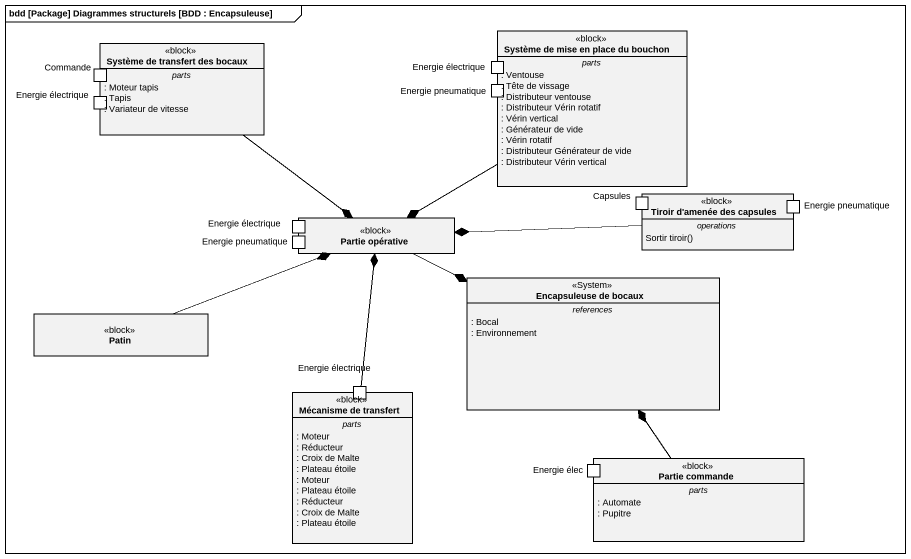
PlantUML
@startuml
mainframe bdd [Package] Diagrammes structurels [BDD : Encapsuleuse]
allowmixing
hide circle
hide empty members
class "Système de mise en place du bouchon" as Système_de_mise_en_place_du <<block>> {
  -- parts --
  : Ventouse
  : Tête de vissage
  : Distributeur ventouse
  : Distributeur Vérin rotatif
  : Vérin vertical
  : Générateur de vide
  : Vérin rotatif
  : Distributeur Générateur de vide
  : Distributeur Vérin vertical
  -- ports --
  Energie électrique
  Energie pneumatique
}
class "Système de transfert des bocaux" as Système_de_transfert_des <<block>> {
  -- parts --
  : Moteur tapis
  : Tapis
  : Variateur de vitesse
  -- ports --
  Commande
  Energie électrique
}
class "Tiroir d'amenée des capsules" as Tiroir_d_amenée_des_capsules <<block>> {
  -- operations --
  Sortir tiroir()
  -- ports --
  Capsules
  Energie pneumatique
}
rectangle "Partie opérative" as Partie_opérative <<block>> {
  port "Energie électrique" as Energie_électrique_3
  port "Energie pneumatique" as Energie_pneumatique_3
}
class "Encapsuleuse de bocaux" as Encapsuleuse_de_bocaux <<System>> {
  -- references --
  : Bocal
  : Environnement
}
class Patin <<block>>
class "Mécanisme de transfert" as Mécanisme_de_transfert <<block>> {
  -- parts --
  : Moteur
  : Réducteur
  : Croix de Malte
  : Plateau étoile
  : Moteur
  : Plateau étoile
  : Réducteur
  : Croix de Malte
  : Plateau étoile
  -- ports --
  Energie électrique
}
class "Partie commande" as Partie_commande <<block>> {
  -- parts --
  : Automate
  : Pupitre
  -- ports --
  Energie élec
}
Partie_opérative *-right- Système_de_mise_en_place_du
Partie_opérative *-up- Système_de_transfert_des
Partie_opérative *-right- Tiroir_d_amenée_des_capsules
Partie_opérative *-left- Patin
Partie_opérative *-- Mécanisme_de_transfert
Encapsuleuse_de_bocaux *-left- Partie_opérative
Encapsuleuse_de_bocaux *-- Partie_commande
@enduml
